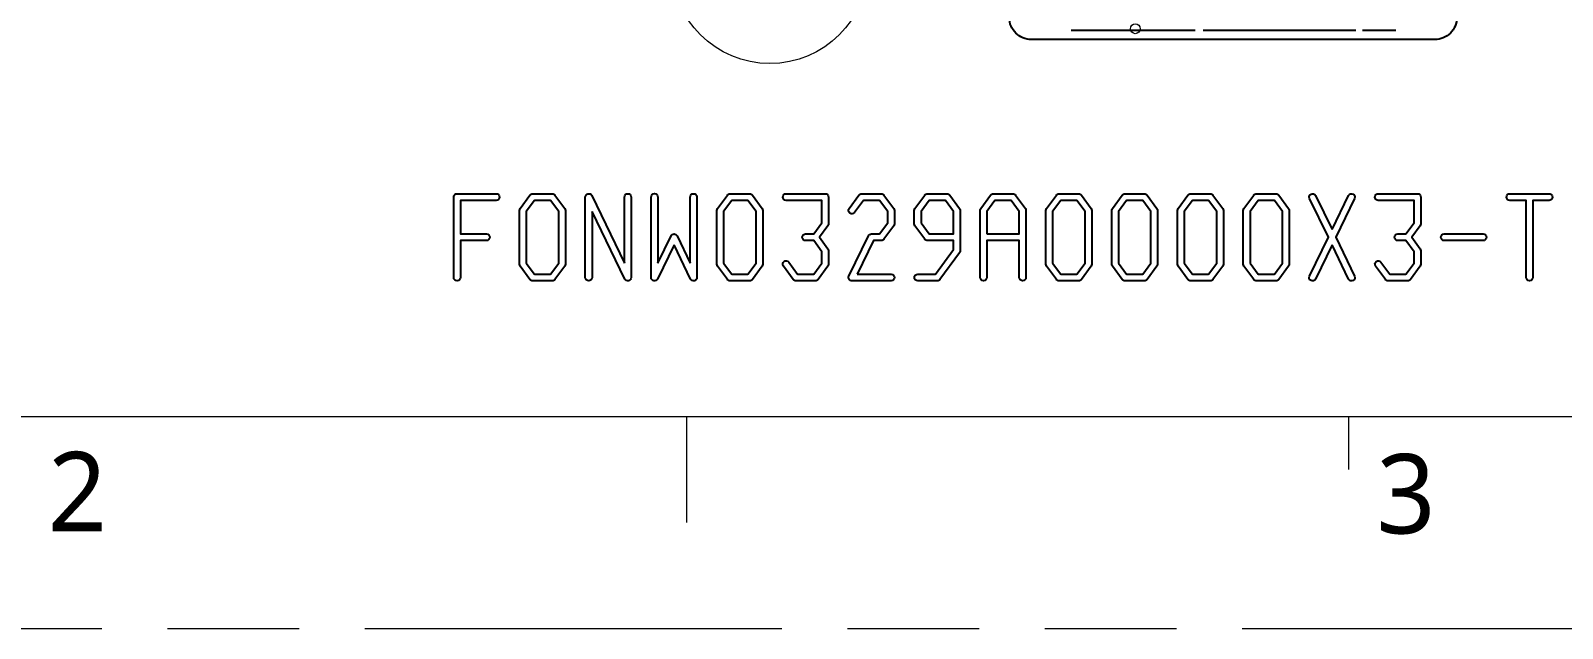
# Model space of a CAD drawing. Extents: x 1596 to 1844, y -134 to 41.
# Drawn here: x 1648.82 to 1683.74, y -133.88 to -120.26 of the extents above; entities that cross this region are included whole.
import ezdxf

# ---------------------------------------------------------------- set-up
doc = ezdxf.new("R2010")
doc.units = 0
doc.linetypes.add('PHANTOM', pattern=[29.5, 9.5, -1.5, 3, -1.5, 3, -1.5, 9.5])
doc.layers.get('0').update_dxf_attribs({"lineweight": 5})
doc.layers.add('0PAPERF', color=2, linetype='PHANTOM', lineweight=5, plot=False)
doc.layers.add('DIM', color=3, linetype='Continuous', lineweight=5)
doc.layers.add('備註', color=1, linetype='Continuous', lineweight=5)
doc.layers.add('gbr-dxf_layer0', color=7, linetype='Continuous')
doc.layers.add('gbr-outline-dxf_layer1', color=2, linetype='Continuous')
doc.styles.get("Standard").update_dxf_attribs({"font": 'txt.shx'})

msp = doc.modelspace()

# ---------------------------------------------------------------- linework, layer by layer
for p, q in [((1603.39, -129.047), (1836.469, -129.047)), ((1678.869, -129.047), (1678.869, -130.255))]:
    msp.add_line(p, q)
at = {"color": 0}
msp.add_line((1663.773, -129.047), (1663.773, -131.463), dxfattribs=at)
at = {"layer": '0PAPERF'}
msp.add_line((1596.445, -133.878), (1844.079, -133.878), dxfattribs=at)
at = {"layer": 'gbr-dxf_layer0'}
for p, q in [((1675.374, -120.256), (1672.542, -120.256)), ((1679.032, -120.256), (1675.552, -120.256)), ((1679.946, -120.256), (1679.184, -120.256))]:
    msp.add_line(p, q, dxfattribs=at)
at = {"layer": 'gbr-dxf_layer0', "linetype": 'Continuous'}
for points in [[(1658.469, -125.883), (1658.469, -124.047, -0.414239), (1658.546, -123.971), (1659.438, -123.971, -1), (1659.438, -124.123), (1658.622, -124.123), (1658.622, -124.889), (1659.215, -124.889, -1), (1659.215, -125.041), (1658.622, -125.041), (1658.622, -125.883, -1)], [(1659.969, -125.576), (1659.969, -124.353, -0.159612), (1659.984, -124.308), (1660.207, -124.002, -0.240361), (1660.269, -123.971), (1660.715, -123.971, -0.240361), (1660.777, -124.002), (1661, -124.308, -0.159612), (1661.014, -124.353), (1661.014, -125.576, -0.159612), (1661, -125.622), (1660.777, -125.927, -0.240361), (1660.715, -125.959), (1660.269, -125.959, -0.240361), (1660.207, -125.927), (1659.984, -125.622, -0.159612)], [(1664.469, -125.576), (1664.469, -124.353, -0.159612), (1664.484, -124.308), (1664.707, -124.002, -0.240361), (1664.769, -123.971), (1665.215, -123.971, -0.240361), (1665.277, -124.002), (1665.5, -124.308, -0.159612), (1665.514, -124.353), (1665.514, -125.576, -0.159612), (1665.5, -125.622), (1665.277, -125.927, -0.240361), (1665.215, -125.959), (1664.769, -125.959, -0.240361), (1664.707, -125.927), (1664.484, -125.622, -0.159612)], [(1665.984, -125.622, -1), (1666.107, -125.532), (1666.308, -125.806), (1666.676, -125.806), (1666.862, -125.552), (1666.862, -125.296), (1666.676, -125.041), (1666.492, -125.041, -1), (1666.492, -124.889), (1666.676, -124.889), (1666.862, -124.634), (1666.862, -124.123), (1666.046, -124.123, -1), (1666.046, -123.971), (1666.938, -123.971, -0.414239), (1667.014, -124.047), (1667.014, -124.659, -0.159612), (1667, -124.704), (1666.809, -124.965), (1667, -125.226, -0.159612), (1667.014, -125.271), (1667.014, -125.576, -0.159612), (1667, -125.622), (1666.777, -125.927, -0.240361), (1666.715, -125.959), (1666.269, -125.959, -0.240361), (1666.207, -125.927)], [(1668.969, -124.659), (1668.969, -124.353, -0.159612), (1668.984, -124.308), (1669.207, -124.002, -0.240361), (1669.269, -123.971), (1669.715, -123.971, -0.240361), (1669.777, -124.002), (1670, -124.308, -0.159612), (1670.014, -124.353), (1670.014, -125.271, -0.159612), (1670, -125.316), (1669.553, -125.927, -0.240361), (1669.492, -125.959), (1669.046, -125.959, -1), (1669.046, -125.806), (1669.453, -125.806), (1669.862, -125.246), (1669.862, -125.041), (1669.269, -125.041, -0.240361), (1669.207, -125.01), (1668.984, -124.704, -0.159612)], [(1670.469, -125.883), (1670.469, -124.353, -0.159612), (1670.484, -124.308), (1670.707, -124.002, -0.240361), (1670.769, -123.971), (1671.215, -123.971, -0.240361), (1671.277, -124.002), (1671.5, -124.308, -0.159612), (1671.514, -124.353), (1671.514, -125.883, -1), (1671.362, -125.883), (1671.362, -125.041), (1670.622, -125.041), (1670.622, -125.883, -1)], [(1671.969, -125.576), (1671.969, -124.353, -0.159612), (1671.984, -124.308), (1672.207, -124.002, -0.240361), (1672.269, -123.971), (1672.715, -123.971, -0.240361), (1672.777, -124.002), (1673, -124.308, -0.159612), (1673.014, -124.353), (1673.014, -125.576, -0.159612), (1673, -125.622), (1672.777, -125.927, -0.240361), (1672.715, -125.959), (1672.269, -125.959, -0.240361), (1672.207, -125.927), (1671.984, -125.622, -0.159612)], [(1673.469, -125.576), (1673.469, -124.353, -0.159612), (1673.484, -124.308), (1673.707, -124.002, -0.240361), (1673.769, -123.971), (1674.215, -123.971, -0.240361), (1674.277, -124.002), (1674.5, -124.308, -0.159612), (1674.514, -124.353), (1674.514, -125.576, -0.159612), (1674.5, -125.622), (1674.277, -125.927, -0.240361), (1674.215, -125.959), (1673.769, -125.959, -0.240361), (1673.707, -125.927), (1673.484, -125.622, -0.159612)], [(1674.969, -125.576), (1674.969, -124.353, -0.159612), (1674.984, -124.308), (1675.207, -124.002, -0.240361), (1675.269, -123.971), (1675.715, -123.971, -0.240361), (1675.777, -124.002), (1676, -124.308, -0.159612), (1676.014, -124.353), (1676.014, -125.576, -0.159612), (1676, -125.622), (1675.777, -125.927, -0.240361), (1675.715, -125.959), (1675.269, -125.959, -0.240361), (1675.207, -125.927), (1674.984, -125.622, -0.159612)], [(1676.469, -125.576), (1676.469, -124.353, -0.159612), (1676.484, -124.308), (1676.707, -124.002, -0.240361), (1676.769, -123.971), (1677.215, -123.971, -0.240361), (1677.277, -124.002), (1677.5, -124.308, -0.159612), (1677.514, -124.353), (1677.514, -125.576, -0.159612), (1677.5, -125.622), (1677.277, -125.927, -0.240361), (1677.215, -125.959), (1676.769, -125.959, -0.240361), (1676.707, -125.927), (1676.484, -125.622, -0.159612)], [(1679.484, -125.622, -1), (1679.607, -125.532), (1679.808, -125.806), (1680.176, -125.806), (1680.362, -125.552), (1680.362, -125.296), (1680.176, -125.041), (1679.992, -125.041, -1), (1679.992, -124.889), (1680.176, -124.889), (1680.362, -124.634), (1680.362, -124.123), (1679.546, -124.123, -1), (1679.546, -123.971), (1680.438, -123.971, -0.414239), (1680.514, -124.047), (1680.514, -124.659, -0.159612), (1680.5, -124.704), (1680.309, -124.965), (1680.5, -125.226, -0.159612), (1680.514, -125.271), (1680.514, -125.576, -0.159612), (1680.5, -125.622), (1680.277, -125.927, -0.240361), (1680.215, -125.959), (1679.769, -125.959, -0.240361), (1679.707, -125.927)], [(1682.546, -124.123, -1), (1682.546, -123.971), (1683.438, -123.971, -1), (1683.438, -124.123), (1683.068, -124.123), (1683.068, -125.883, -1), (1682.916, -125.883), (1682.916, -124.123)], [(1681.046, -125.041, -1), (1681.046, -124.889), (1681.938, -124.889, -1), (1681.938, -125.041)]]:
    msp.add_lwpolyline(points, format="xyb", close=True, dxfattribs=at)
for points in [[(1660.122, -125.552), (1660.308, -125.806), (1660.676, -125.806), (1660.862, -125.552), (1660.862, -124.378), (1660.676, -124.123), (1660.308, -124.123), (1660.122, -124.378)], [(1664.622, -125.552), (1664.808, -125.806), (1665.176, -125.806), (1665.362, -125.552), (1665.362, -124.378), (1665.176, -124.123), (1664.808, -124.123), (1664.622, -124.378)], [(1669.122, -124.634), (1669.308, -124.889), (1669.862, -124.889), (1669.862, -124.378), (1669.676, -124.123), (1669.308, -124.123), (1669.122, -124.378)], [(1670.622, -124.889), (1671.362, -124.889), (1671.362, -124.378), (1671.176, -124.123), (1670.808, -124.123), (1670.622, -124.378)], [(1672.122, -125.552), (1672.308, -125.806), (1672.676, -125.806), (1672.862, -125.552), (1672.862, -124.378), (1672.676, -124.123), (1672.308, -124.123), (1672.122, -124.378)], [(1673.622, -125.552), (1673.808, -125.806), (1674.176, -125.806), (1674.362, -125.552), (1674.362, -124.378), (1674.176, -124.123), (1673.808, -124.123), (1673.622, -124.378)], [(1675.122, -125.552), (1675.308, -125.806), (1675.676, -125.806), (1675.862, -125.552), (1675.862, -124.378), (1675.676, -124.123), (1675.308, -124.123), (1675.122, -124.378)], [(1676.622, -125.552), (1676.808, -125.806), (1677.176, -125.806), (1677.362, -125.552), (1677.362, -124.378), (1677.176, -124.123), (1676.808, -124.123), (1676.622, -124.378)]]:
    msp.add_lwpolyline(points, close=True, dxfattribs=at)
for points in [[(1661.469, -125.883), (1661.469, -124.047, -0.796906), (1661.614, -124.014), (1662.362, -125.552)], [(1662.362, -125.552), (1662.362, -124.047, -1), (1662.514, -124.047), (1662.514, -125.883, -0.796906), (1662.37, -125.916), (1661.622, -124.378)], [(1662.969, -125.883), (1662.969, -124.047, -1), (1663.122, -124.047), (1663.122, -125.552)], [(1663.862, -125.552), (1663.862, -124.047, -1), (1664.014, -124.047), (1664.014, -125.883, -0.796906), (1663.87, -125.916), (1663.492, -125.139)], [(1667.477, -125.849), (1667.923, -124.932, -0.287727), (1667.992, -124.889), (1668.176, -124.889), (1668.362, -124.634), (1668.362, -124.378), (1668.176, -124.123), (1667.808, -124.123), (1667.607, -124.398, -1), (1667.484, -124.308), (1667.707, -124.002, -0.240361), (1667.769, -123.971), (1668.215, -123.971, -0.240361), (1668.277, -124.002), (1668.5, -124.308, -0.159612), (1668.514, -124.353), (1668.514, -124.659, -0.159612), (1668.5, -124.704), (1668.277, -125.01, -0.240361), (1668.215, -125.041), (1668.04, -125.041), (1667.667, -125.806)], [(1677.977, -125.849), (1678.407, -124.965), (1677.977, -124.081, -1), (1678.114, -124.014), (1678.492, -124.791)], [(1678.492, -124.791), (1678.87, -124.014, -1), (1679.007, -124.081), (1678.577, -124.965), (1679.007, -125.849, -1), (1678.87, -125.916), (1678.492, -125.139)], [(1661.622, -124.378), (1661.622, -125.883, -1), (1661.469, -125.883)], [(1663.122, -125.552), (1663.423, -124.932, -0.625713), (1663.56, -124.932), (1663.862, -125.552)], [(1663.492, -125.139), (1663.114, -125.916, -0.796918), (1662.969, -125.883)], [(1678.492, -125.139), (1678.114, -125.916, -1), (1677.977, -125.849)], [(1667.667, -125.806), (1668.438, -125.806, -1), (1668.438, -125.959), (1667.546, -125.959, -0.554724), (1667.477, -125.849)]]:
    msp.add_lwpolyline(points, format="xyb", dxfattribs=at)
at = {"layer": 'gbr-outline-dxf_layer1', "linetype": 'Continuous'}
msp.add_lwpolyline([(1668.326, -101.287), (1668.326, -95.639, -0.414218), (1668.826, -95.139), (1678.026, -95.139, -0.414219), (1678.526, -95.639), (1678.526, -99.946, 0.414223), (1678.726, -100.146), (1680.831, -100.146, -0.414215), (1681.831, -101.146), (1681.831, -106.283, -0.24029), (1681.418, -107.092, 0.240069), (1681.336, -107.254), (1681.336, -119.959, -0.414366), (1680.836, -120.459), (1671.636, -120.459, -0.414365), (1671.136, -119.959), (1671.136, -105.209, 0.170771), (1671.092, -105.084), (1668.546, -101.913, -0.170765)], format="xyb", close=True, dxfattribs=at)
at = {"layer": '備註', "linetype": 'Continuous'}
for centre, radius in [((1665.676, -118.77), 2.237), ((1674.006, -120.213), 0.112)]:
    msp.add_circle(centre, radius, dxfattribs=at)

# ---------------------------------------------------------------- texts
at = {"layer": 'DIM', "color": 0, "char_height": 1.8115, "width": 1.10289, "attachment_point": 1}
for s, insert in [('{\\fMicrosoft JhengHei|b0|i0|c136|p0;2}', (1649.215, -129.856)), ('{\\fMicrosoft JhengHei|b0|i0|c136|p0;3}', (1679.504, -129.904))]:
    msp.add_mtext(s, dxfattribs=dict(at, insert=insert))

doc.saveas('drawing.dxf')
